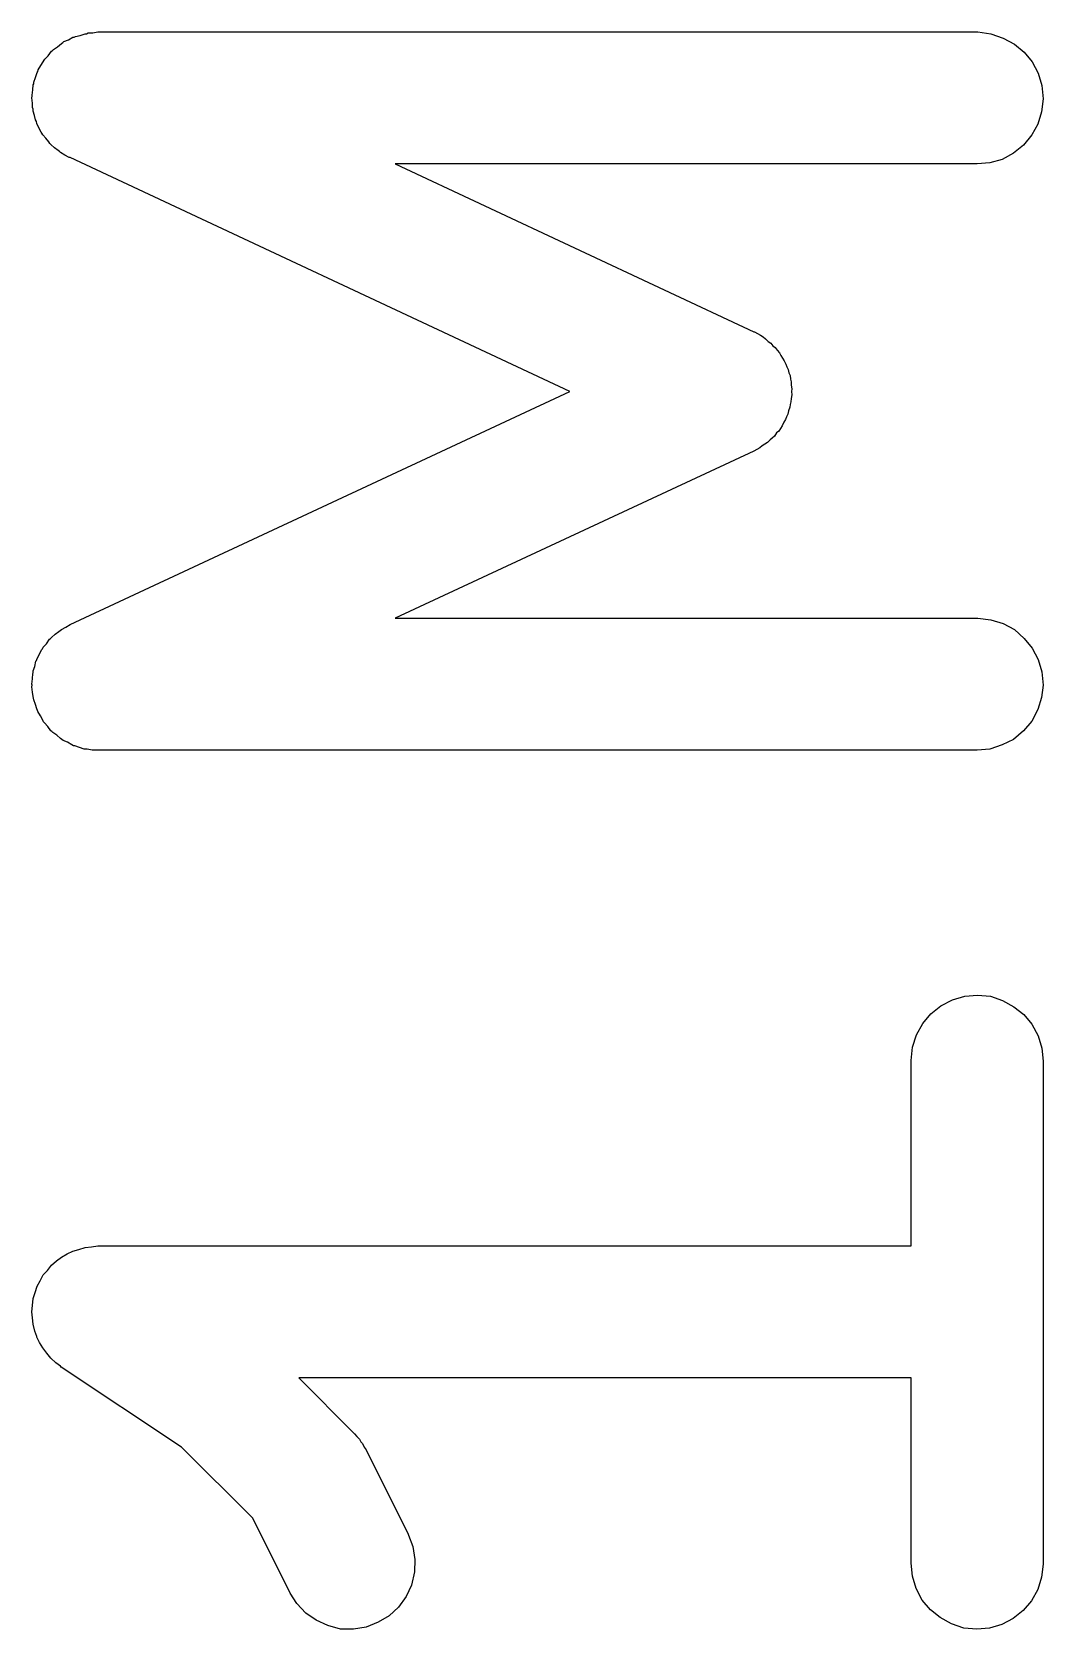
# Model space of a CAD drawing. Extents: x 20 to 116, y -135 to -20.
# Drawn here: x 74.947 to 76.097, y -110.237 to -108.42 of the extents above; entities that cross this region are included whole.
import ezdxf

# ---------------------------------------------------------------- set-up
doc = ezdxf.new("R2010")
doc.units = 0
doc.layers.add('BLACK', color=7, linetype='CONTINUOUS')

msp = doc.modelspace()

# ---------------------------------------------------------------- linework, layer by layer
at = {"layer": 'BLACK', "linetype": 'Continuous'}
for p, q in [((75.0168, -108.421), (75.0224, -108.42)), ((75.0224, -108.42), (76.0224, -108.42)), ((76.0224, -108.42), (76.0234, -108.42)), ((76.0234, -108.42), (76.038, -108.422)), ((74.972, -108.44), (74.9765, -108.437)), ((74.9765, -108.437), (74.9809, -108.433)), ((74.9809, -108.433), (74.9824, -108.432)), ((74.9824, -108.432), (74.9838, -108.431)), ((74.9838, -108.431), (74.9889, -108.429)), ((74.9889, -108.429), (74.9938, -108.426)), ((74.9938, -108.426), (74.9954, -108.426)), ((74.9954, -108.426), (74.997, -108.425)), ((74.997, -108.425), (75.0024, -108.424)), ((75.0024, -108.424), (75.0078, -108.422)), ((75.0078, -108.422), (75.0095, -108.422)), ((75.0095, -108.422), (75.0112, -108.421)), ((75.0112, -108.421), (75.0168, -108.421)), ((76.038, -108.422), (76.0519, -108.427)), ((76.0519, -108.427), (76.0648, -108.434)), ((76.0648, -108.434), (76.076, -108.443)), ((74.9575, -108.458), (74.9602, -108.454)), ((74.9602, -108.454), (74.9613, -108.452)), ((74.9613, -108.452), (74.9622, -108.451)), ((74.9622, -108.451), (74.966, -108.447)), ((74.966, -108.447), (74.9695, -108.442)), ((74.9695, -108.442), (74.9709, -108.441)), ((74.9709, -108.441), (74.972, -108.44)), ((76.076, -108.443), (76.0851, -108.454)), ((76.0851, -108.454), (76.0919, -108.467)), ((74.9497, -108.477), (74.9516, -108.472)), ((74.9516, -108.472), (74.9532, -108.466)), ((74.9532, -108.466), (74.9541, -108.465)), ((74.9541, -108.465), (74.9546, -108.463)), ((74.9546, -108.463), (74.9575, -108.458)), ((76.0919, -108.467), (76.0961, -108.481)), ((74.9474, -108.495), (74.9476, -108.493)), ((74.9475, -108.492), (74.9483, -108.486)), ((74.9476, -108.493), (74.9475, -108.492)), ((74.9483, -108.486), (74.9489, -108.48)), ((74.9489, -108.48), (74.9494, -108.479)), ((74.9494, -108.479), (74.9497, -108.477)), ((76.0961, -108.481), (76.0974, -108.496)), ((74.9479, -108.501), (74.9474, -108.495)), ((74.9481, -108.506), (74.9479, -108.501)), ((74.9486, -108.508), (74.9481, -108.506)), ((74.9487, -108.51), (74.9486, -108.508)), ((74.9503, -108.515), (74.9487, -108.51)), ((76.0958, -108.511), (76.0915, -108.525)), ((76.0974, -108.496), (76.0958, -108.511)), ((74.9516, -108.52), (74.9503, -108.515)), ((74.9524, -108.522), (74.9516, -108.52)), ((74.9528, -108.524), (74.9524, -108.522)), ((74.9554, -108.529), (74.9528, -108.524)), ((74.9578, -108.534), (74.9554, -108.529)), ((76.0915, -108.525), (76.0846, -108.537)), ((74.9588, -108.535), (74.9578, -108.534)), ((74.9596, -108.537), (74.9588, -108.535)), ((74.9631, -108.541), (74.9596, -108.537)), ((74.9665, -108.545), (74.9631, -108.541)), ((74.9677, -108.547), (74.9665, -108.545)), ((74.9688, -108.548), (74.9677, -108.547)), ((76.0846, -108.537), (76.0752, -108.549)), ((74.9731, -108.552), (74.9688, -108.548)), ((74.9772, -108.555), (74.9731, -108.552)), ((74.9787, -108.556), (74.9772, -108.555)), ((74.98, -108.557), (74.9787, -108.556)), ((74.9849, -108.56), (74.98, -108.557)), ((74.9897, -108.563), (74.9849, -108.56)), ((74.9907, -108.563), (74.9897, -108.563)), ((75.5593, -108.829), (74.9907, -108.563)), ((76.051, -108.565), (76.0369, -108.569)), ((76.0639, -108.558), (76.051, -108.565)), ((76.0752, -108.549), (76.0639, -108.558)), ((76.0224, -108.57), (75.3604, -108.57)), ((75.3604, -108.57), (75.7684, -108.761)), ((76.0369, -108.569), (76.0224, -108.57)), ((75.7684, -108.761), (75.7693, -108.761)), ((75.7693, -108.761), (75.7727, -108.763)), ((75.7727, -108.763), (75.7762, -108.765)), ((75.7762, -108.765), (75.7789, -108.767)), ((75.7789, -108.767), (75.7818, -108.769)), ((75.7818, -108.769), (75.7847, -108.772)), ((75.7847, -108.772), (75.7878, -108.774)), ((75.7878, -108.774), (75.7901, -108.777)), ((75.7901, -108.777), (75.7926, -108.779)), ((75.7926, -108.779), (75.7949, -108.782)), ((75.7949, -108.782), (75.7975, -108.785)), ((75.7975, -108.785), (75.7992, -108.788)), ((75.7992, -108.788), (75.8012, -108.791)), ((75.8012, -108.791), (75.8029, -108.794)), ((75.8029, -108.794), (75.8049, -108.798)), ((75.8049, -108.798), (75.806, -108.801)), ((75.806, -108.801), (75.8074, -108.804)), ((75.8074, -108.804), (75.8083, -108.808)), ((75.8083, -108.808), (75.8096, -108.811)), ((75.8096, -108.811), (75.8101, -108.815)), ((75.8101, -108.815), (75.8109, -108.818)), ((75.8109, -108.818), (75.8111, -108.822)), ((74.9907, -109.094), (75.5593, -108.829)), ((75.811, -108.837), (75.8107, -108.841)), ((75.8116, -108.833), (75.811, -108.837)), ((75.8111, -108.822), (75.8116, -108.826)), ((75.8116, -108.826), (75.8114, -108.829)), ((75.8114, -108.829), (75.8116, -108.833)), ((75.8071, -108.855), (75.8056, -108.858)), ((75.808, -108.851), (75.8071, -108.855)), ((75.8094, -108.847), (75.808, -108.851)), ((75.8099, -108.844), (75.8094, -108.847)), ((75.8107, -108.841), (75.8099, -108.844)), ((75.7969, -108.874), (75.7942, -108.876)), ((75.7986, -108.871), (75.7969, -108.874)), ((75.8007, -108.868), (75.7986, -108.871)), ((75.8024, -108.864), (75.8007, -108.868)), ((75.8044, -108.861), (75.8024, -108.864)), ((75.8056, -108.858), (75.8044, -108.861)), ((75.778, -108.891), (75.7753, -108.893)), ((75.781, -108.889), (75.778, -108.891)), ((75.7839, -108.887), (75.781, -108.889)), ((75.787, -108.884), (75.7839, -108.887)), ((75.7893, -108.882), (75.787, -108.884)), ((75.7919, -108.88), (75.7893, -108.882)), ((75.7942, -108.876), (75.7919, -108.88)), ((75.7684, -108.897), (75.3604, -109.087)), ((75.7717, -108.895), (75.7684, -108.897)), ((75.7753, -108.893), (75.7717, -108.895)), ((75.3604, -109.087), (76.0224, -109.087)), ((76.0224, -109.087), (76.0234, -109.087)), ((76.0234, -109.087), (76.038, -109.089)), ((76.038, -109.089), (76.0519, -109.093)), ((74.9672, -109.111), (74.9684, -109.11)), ((74.9684, -109.11), (74.9695, -109.109)), ((74.9695, -109.109), (74.9739, -109.105)), ((74.9739, -109.105), (74.9781, -109.102)), ((74.9781, -109.102), (74.9795, -109.101)), ((74.9795, -109.101), (74.9809, -109.1)), ((74.9809, -109.1), (74.9858, -109.097)), ((74.9858, -109.097), (74.9907, -109.094)), ((76.0519, -109.093), (76.0648, -109.1)), ((76.0648, -109.1), (76.076, -109.11)), ((76.076, -109.11), (76.0851, -109.121)), ((74.9532, -109.133), (74.9559, -109.128)), ((74.9559, -109.128), (74.9584, -109.123)), ((74.9584, -109.123), (74.9594, -109.122)), ((74.9594, -109.122), (74.9602, -109.12)), ((74.9602, -109.12), (74.9638, -109.116)), ((74.9638, -109.116), (74.9672, -109.111)), ((76.0851, -109.121), (76.0919, -109.134)), ((74.9487, -109.149), (74.9489, -109.147)), ((74.9489, -109.147), (74.9506, -109.142)), ((74.9506, -109.142), (74.952, -109.136)), ((74.952, -109.136), (74.9527, -109.135)), ((74.9527, -109.135), (74.9532, -109.133)), ((76.0919, -109.134), (76.0961, -109.148)), ((74.9474, -109.162), (74.948, -109.156)), ((74.9475, -109.163), (74.9474, -109.162)), ((74.9474, -109.165), (74.9475, -109.163)), ((74.9482, -109.171), (74.9474, -109.165)), ((74.948, -109.156), (74.9483, -109.15)), ((74.9483, -109.15), (74.9487, -109.149)), ((76.0974, -109.163), (76.0958, -109.177)), ((76.0961, -109.148), (76.0974, -109.163)), ((74.9487, -109.176), (74.9482, -109.171)), ((74.9492, -109.178), (74.9487, -109.176)), ((74.9494, -109.18), (74.9492, -109.178)), ((74.9513, -109.185), (74.9494, -109.18)), ((76.0958, -109.177), (76.0915, -109.191)), ((74.9528, -109.19), (74.9513, -109.185)), ((74.9536, -109.192), (74.9528, -109.19)), ((74.9542, -109.193), (74.9536, -109.192)), ((74.957, -109.198), (74.9542, -109.193)), ((74.9596, -109.203), (74.957, -109.198)), ((76.0915, -109.191), (76.0846, -109.204)), ((74.9607, -109.205), (74.9596, -109.203)), ((74.9616, -109.206), (74.9607, -109.205)), ((74.9653, -109.21), (74.9616, -109.206)), ((74.9688, -109.215), (74.9653, -109.21)), ((74.9701, -109.216), (74.9688, -109.215)), ((74.9712, -109.217), (74.9701, -109.216)), ((74.9757, -109.22), (74.9712, -109.217)), ((76.0752, -109.215), (76.0639, -109.225)), ((76.0846, -109.204), (76.0752, -109.215)), ((74.98, -109.224), (74.9757, -109.22)), ((74.9815, -109.225), (74.98, -109.224)), ((74.9829, -109.226), (74.9815, -109.225)), ((74.9879, -109.228), (74.9829, -109.226)), ((74.9928, -109.231), (74.9879, -109.228)), ((74.9945, -109.232), (74.9928, -109.231)), ((74.996, -109.232), (74.9945, -109.232)), ((75.0014, -109.234), (74.996, -109.232)), ((75.0068, -109.236), (75.0014, -109.234)), ((75.0085, -109.236), (75.0068, -109.236)), ((75.0102, -109.236), (75.0085, -109.236)), ((75.0158, -109.237), (75.0102, -109.236)), ((75.0213, -109.237), (75.0158, -109.237)), ((75.0224, -109.237), (75.0213, -109.237)), ((76.0224, -109.237), (75.0224, -109.237)), ((76.0369, -109.236), (76.0224, -109.237)), ((76.051, -109.231), (76.0369, -109.236)), ((76.0639, -109.225), (76.051, -109.231)), ((75.9699, -109.537), (75.9813, -109.528)), ((75.9813, -109.528), (75.9943, -109.521)), ((75.9943, -109.521), (76.0083, -109.517)), ((76.0083, -109.517), (76.0229, -109.516)), ((76.0229, -109.516), (76.0375, -109.517)), ((76.0375, -109.517), (76.0514, -109.522)), ((76.0514, -109.522), (76.0643, -109.529)), ((75.9605, -109.548), (75.9699, -109.537)), ((76.0643, -109.529), (76.0756, -109.538)), ((76.0756, -109.538), (76.0848, -109.549)), ((75.949, -109.575), (75.9534, -109.561)), ((75.9534, -109.561), (75.9605, -109.548)), ((76.0848, -109.549), (76.0917, -109.562)), ((76.0917, -109.562), (76.096, -109.576)), ((75.9474, -109.59), (75.949, -109.575)), ((76.096, -109.576), (76.0974, -109.591)), ((75.9474, -109.591), (75.9474, -109.59)), ((75.9474, -109.801), (75.9474, -109.591)), ((76.0974, -109.591), (76.0974, -110.162)), ((75.0152, -109.802), (75.0224, -109.801)), ((75.0224, -109.801), (75.9474, -109.801)), ((74.9696, -109.823), (74.9754, -109.818)), ((74.9754, -109.818), (74.9809, -109.814)), ((74.9809, -109.814), (74.9809, -109.814)), ((74.9809, -109.814), (74.981, -109.814)), ((74.981, -109.814), (74.9876, -109.81)), ((74.9876, -109.81), (74.9938, -109.807)), ((74.9938, -109.807), (74.9939, -109.807)), ((74.9939, -109.807), (75.0007, -109.805)), ((74.9939, -109.807), (74.9939, -109.807)), ((75.0007, -109.805), (75.0078, -109.803)), ((75.0078, -109.803), (75.0079, -109.803)), ((75.0079, -109.803), (75.0152, -109.802)), ((75.0079, -109.803), (75.0079, -109.803)), ((74.9568, -109.841), (74.9602, -109.834)), ((74.9602, -109.834), (74.9602, -109.834)), ((74.9602, -109.834), (74.9603, -109.834)), ((74.9603, -109.834), (74.9649, -109.829)), ((74.9649, -109.829), (74.9695, -109.823)), ((74.9695, -109.823), (74.9696, -109.823)), ((74.9696, -109.823), (74.9696, -109.823)), ((74.9489, -109.861), (74.9511, -109.854)), ((74.9511, -109.854), (74.9532, -109.847)), ((74.9532, -109.847), (74.9533, -109.847)), ((74.9533, -109.847), (74.9568, -109.841)), ((74.9533, -109.847), (74.9533, -109.847)), ((74.9474, -109.876), (74.9481, -109.869)), ((74.9481, -109.869), (74.9489, -109.861)), ((74.9489, -109.861), (74.9489, -109.861)), ((74.9489, -109.861), (74.9489, -109.861)), ((74.9481, -109.883), (74.9474, -109.876)), ((74.9474, -109.876), (74.9474, -109.876)), ((74.9474, -109.876), (74.9474, -109.876)), ((74.9487, -109.89), (74.9481, -109.883)), ((74.9508, -109.898), (74.9487, -109.89)), ((74.9487, -109.89), (74.9487, -109.89)), ((74.9487, -109.89), (74.9487, -109.89)), ((74.9528, -109.904), (74.9508, -109.898)), ((74.9528, -109.905), (74.9528, -109.904)), ((74.9528, -109.904), (74.9528, -109.904)), ((74.9561, -109.911), (74.9528, -109.905)), ((74.9596, -109.917), (74.9561, -109.911)), ((74.9642, -109.923), (74.9596, -109.917)), ((74.9596, -109.917), (74.9596, -109.917)), ((74.9596, -109.917), (74.9596, -109.917)), ((74.9687, -109.929), (74.9642, -109.923)), ((74.9688, -109.929), (74.9687, -109.929)), ((74.9745, -109.934), (74.9688, -109.929)), ((74.9688, -109.929), (74.9688, -109.929)), ((74.9799, -109.938), (74.9745, -109.934)), ((74.98, -109.938), (74.9799, -109.938)), ((74.9808, -109.939), (74.98, -109.938)), ((74.98, -109.938), (74.98, -109.938)), ((74.98, -109.938), (74.98, -109.938)), ((75.1175, -110.03), (74.9808, -109.939)), ((75.9474, -109.951), (75.2511, -109.951)), ((75.2511, -109.951), (75.3135, -110.014)), ((75.9474, -110.162), (75.9474, -109.951)), ((75.3135, -110.014), (75.3142, -110.015)), ((75.3142, -110.015), (75.3169, -110.018)), ((75.3169, -110.018), (75.3198, -110.021)), ((75.1988, -110.111), (75.1175, -110.03)), ((75.3198, -110.021), (75.3214, -110.024)), ((75.3214, -110.024), (75.3234, -110.026)), ((75.3234, -110.026), (75.3253, -110.03)), ((75.3253, -110.03), (75.3276, -110.033)), ((75.3276, -110.033), (75.3752, -110.129)), ((75.241, -110.196), (75.1988, -110.111)), ((75.3752, -110.129), (75.3756, -110.13)), ((75.3756, -110.13), (75.3807, -110.143)), ((75.3807, -110.143), (75.383, -110.158)), ((75.383, -110.158), (75.3824, -110.172)), ((75.9488, -110.177), (75.9474, -110.162)), ((76.0974, -110.163), (76.0957, -110.178)), ((76.0974, -110.162), (76.0974, -110.163)), ((75.3824, -110.172), (75.379, -110.187)), ((75.953, -110.191), (75.9488, -110.177)), ((76.0957, -110.178), (76.0913, -110.192)), ((75.2488, -110.208), (75.241, -110.196)), ((75.3729, -110.2), (75.3643, -110.212)), ((75.379, -110.187), (75.3729, -110.2)), ((75.9599, -110.204), (75.953, -110.191)), ((76.0913, -110.192), (76.0843, -110.205)), ((75.2589, -110.219), (75.2488, -110.208)), ((75.2708, -110.227), (75.2589, -110.219)), ((75.3643, -110.212), (75.3536, -110.222)), ((75.9692, -110.215), (75.9599, -110.204)), ((75.9804, -110.224), (75.9692, -110.215)), ((76.0749, -110.216), (76.0634, -110.225)), ((76.0843, -110.205), (76.0749, -110.216)), ((75.2841, -110.233), (75.2708, -110.227)), ((75.2984, -110.237), (75.2841, -110.233)), ((75.313, -110.237), (75.2984, -110.237)), ((75.3275, -110.235), (75.313, -110.237)), ((75.3412, -110.229), (75.3275, -110.235)), ((75.3536, -110.222), (75.3412, -110.229)), ((75.9933, -110.231), (75.9804, -110.224)), ((76.0073, -110.236), (75.9933, -110.231)), ((76.0219, -110.237), (76.0073, -110.236)), ((76.0364, -110.236), (76.0219, -110.237)), ((76.0505, -110.232), (76.0364, -110.236)), ((76.0634, -110.225), (76.0505, -110.232))]:
    msp.add_line(p, q, dxfattribs=at)

doc.saveas('drawing.dxf')
